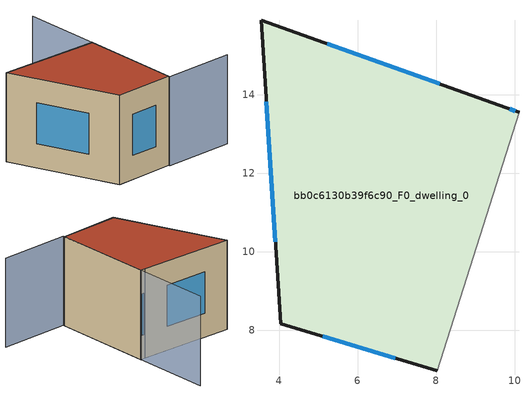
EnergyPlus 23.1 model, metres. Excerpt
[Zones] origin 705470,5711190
bb0c6130b39f6c90_F0_dwelling_0
 floor ground (EU_floor_Construction): 8.03,6.96 10.11,13.55 9.78,13.67 3.54,15.9 4.04,8.17 z0
 wall outside (EU_wall_Construction): 8.03,6.96 4.04,8.17 3.54,15.9 9.78,13.67 10.11,13.55 z0:6
 wall adiabatic (EU_wall_Construction): 10.11,13.55 8.03,6.96 z0:6
 window (EU_Window_Construction): 3.91,10.25 3.68,13.81 / 5.22,15.3 8.1,14.27 / 9.87,13.63 10.02,13.58 / 6.95,7.29 5.12,7.84 z1.62:4.38
 roof outside (EU_roof_Construction): 9.78,13.67 10.11,13.55 8.03,6.96 4.04,8.17 3.54,15.9 z6
shading: 12.61,5.46 8.01,6.89 / 8.01,6.89 11.67,18.64 z0:6
[Building]
EU S2 Campaign: North Axis=0; Terrain=City; Solar Distribution=FullExterior
[Site:Location]
London: Latitude=51.5; Longitude=-0.5; Time Zone=0; Elevation=25
[SizingPeriod:WeatherFileDays]
AnnualSizingPeriod: Begin Month=1; Begin Day of Month=1; End Month=12; End Day of Month=31; Day of Week for Start Day=Monday; Use Weather File Daylight Saving Period=No; Use Weather File Rain and Snow Indicators=No
[MATERIAL]
EU_InternalMass_Material: Roughness=MediumRough; Thickness=0.1; Conductivity=1; Density=1800; Specific Heat=900; Thermal Absorptance=0.9; Solar Absorptance=0.7; Visible Absorptance=0.7
[MATERIAL:NOMASS] Roughness=MediumRough; Thermal Absorptance=0.9; Solar Absorptance=0.7; Visible Absorptance=0.7
Name | Thermal Resistance
EU_wall_NoMass | 0.555556
EU_roof_NoMass | 0.510204
EU_floor_NoMass | 1.68919
[WINDOWMATERIAL:SIMPLEGLAZINGSYSTEM]
EU_Window_SimpleGlazing: UFactor=3.96; Solar Heat Gain Coefficient=0.85; Visible Transmittance=0.85
[CONSTRUCTION]
EU_wall_Construction: EU_wall_NoMass
EU_roof_Construction: EU_roof_NoMass
EU_floor_Construction: EU_floor_NoMass
EU_InternalMass_Construction: EU_InternalMass_Material
EU_Window_Construction: EU_Window_SimpleGlazing
[ZONE]
bb0c6130b39f6c90_F0_dwelling_0: Type=1; Multiplier=1; Ceiling Height=autocalculate; Volume=235.251; Floor Area=autocalculate; Part of Total Floor Area=Yes
[INTERNALMASS]
bb0c6130b39f6c90_F0_dwelling_0_EU_InternalMass: Construction=EU_InternalMass_Construction; Zone or ZoneList=bb0c6130b39f6c90_F0_dwelling_0; Surface Area=39.2082
[OTHEREQUIPMENT]
EU_Step8_InternalGain_bb0c6130b39f6c90_F0_dwelling_0_f000: Fuel Type=Electricity; Zone or ZoneList or Space or SpaceList=bb0c6130b39f6c90_F0_dwelling_0; Schedule=EU_Step8_GainSchedule_bb0c6130b39f6c90_F0_dwelling_0_f000; Design Level Calculation Method=Watts/Area; Power per Zone Floor Area=1; Fraction Latent=0; Fraction Radiant=0; Fraction Lost=0; Carbon Dioxide Generation Rate=0; EndUse Subcategory=EU_Step8_InternalGains
[ZONEVENTILATION:DESIGNFLOWRATE]
EU_ConstantAir_bb0c6130b39f6c90_F0_dwelling_0: Zone or ZoneList or Space or SpaceList=bb0c6130b39f6c90_F0_dwelling_0; Schedule=EU_AlwaysOn; Design Flow Rate Calculation Method=AirChanges/Hour; Air Changes per Hour=0.48; Ventilation Type=Natural; Fan Pressure Rise=0; Fan Total Efficiency=1; Constant Term Coefficient=1; Temperature Term Coefficient=0; Velocity Term Coefficient=0; Velocity Squared Term Coefficient=0; Minimum Indoor Temperature=-100; Maximum Indoor Temperature=100; Delta Temperature=-100; Minimum Outdoor Temperature=-100; Maximum Outdoor Temperature=100; Maximum Wind Speed=40
[HVACTEMPLATE:THERMOSTAT]
EU_HeatOnly_bb0c6130b39f6c90_F0_dwelling_0: Constant Heating Setpoint=20; Constant Cooling Setpoint=50
[HVACTEMPLATE:ZONE:IDEALLOADSAIRSYSTEM]
bb0c6130b39f6c90_F0_dwelling_0: Template Thermostat=EU_HeatOnly_bb0c6130b39f6c90_F0_dwelling_0; System Availability Schedule=EU_AlwaysOn; Maximum Heating Supply Air Temperature=50; Minimum Cooling Supply Air Temperature=13; Maximum Heating Supply Air Humidity Ratio=0.0156; Minimum Cooling Supply Air Humidity Ratio=0.0077; Heating Limit=NoLimit; Cooling Limit=NoLimit; Heating Availability Schedule=EU_AlwaysOn; Cooling Availability Schedule=EU_CoolingOff; Dehumidification Control Type=ConstantSensibleHeatRatio; Cooling Sensible Heat Ratio=0.7; Dehumidification Setpoint=60; Humidification Control Type=None; Humidification Setpoint=30; Outdoor Air Method=None; Outdoor Air Flow Rate per Person=0.00944; Outdoor Air Flow Rate per Zone Floor Area=0; Outdoor Air Flow Rate per Zone=0; Demand Controlled Ventilation Type=None; Outdoor Air Economizer Type=NoEconomizer; Heat Recovery Type=None; Sensible Heat Recovery Effectiveness=0.7; Latent Heat Recovery Effectiveness=0.65
[SIZING:ZONE]
bb0c6130b39f6c90_F0_dwelling_0: Zone Cooling Design Supply Air Temperature Input Method=SupplyAirTemperature; Zone Cooling Design Supply Air Temperature=13; Zone Heating Design Supply Air Temperature Input Method=SupplyAirTemperature; Zone Heating Design Supply Air Temperature=50; Zone Cooling Design Supply Air Humidity Ratio=0.008; Zone Heating Design Supply Air Humidity Ratio=0.008; Cooling Design Air Flow Method=DesignDay; Cooling Design Air Flow Rate=0; Cooling Minimum Air Flow per Zone Floor Area=0.000762; Cooling Minimum Air Flow=0; Cooling Minimum Air Flow Fraction=0.2; Heating Design Air Flow Method=DesignDay; Heating Design Air Flow Rate=0; Heating Maximum Air Flow per Zone Floor Area=0.002032; Heating Maximum Air Flow=0.141576; Heating Maximum Air Flow Fraction=0.3; Account for Dedicated Outdoor Air System=No; Dedicated Outdoor Air System Control Strategy=NeutralSupplyAir; Dedicated Outdoor Air Low Setpoint Temperature for Design=autosize; Dedicated Outdoor Air High Setpoint Temperature for Design=autosize; Zone Load Sizing Method=Sensible Load Only No Latent Load; Zone Latent Cooling Design Supply Air Humidity Ratio Input Method=HumidityRatioDifference; Zone Cooling Design Supply Air Humidity Ratio Difference=0.005; Zone Latent Heating Design Supply Air Humidity Ratio Input Method=HumidityRatioDifference; Zone Humidification Design Supply Air Humidity Ratio Difference=0.005
[SCHEDULE:CONSTANT]
Name | Hourly Value
EU_AlwaysOn | 1
EU_CoolingOff | 0
[SCHEDULE:FILE]
EU_Step8_GainSchedule_bb0c6130b39f6c90_F0_dwelling_0_f000: File=../../schedules/bb0c6130b39f6c90/bb0c6130b39f6c90_F0_dwelling_0_f000_gain.csv; Column Number=1; Rows to Skip at Top=0; Number of Hours of Data=8760; Column Separator=Comma; Interpolate to Timestep=No; Minutes per Item=60; Adjust Schedule for Daylight Savings=Yes
